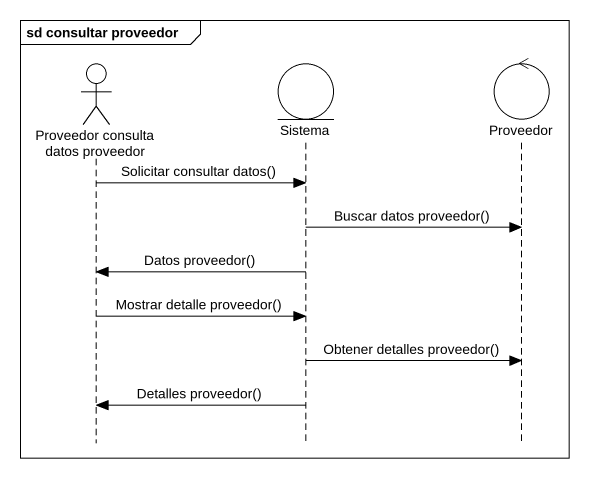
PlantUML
@startuml
mainframe sd consultar proveedor
hide footbox
actor "Proveedor consulta datos proveedor" as Proveedor_consulta_datos
entity Sistema
control Proveedor

Proveedor_consulta_datos -> Sistema : Solicitar consultar datos()
Sistema -> Proveedor : Buscar datos proveedor()
Sistema -> Proveedor_consulta_datos : Datos proveedor()
Proveedor_consulta_datos -> Sistema : Mostrar detalle proveedor()
Sistema -> Proveedor : Obtener detalles proveedor()
Sistema -> Proveedor_consulta_datos : Detalles proveedor()
@enduml
